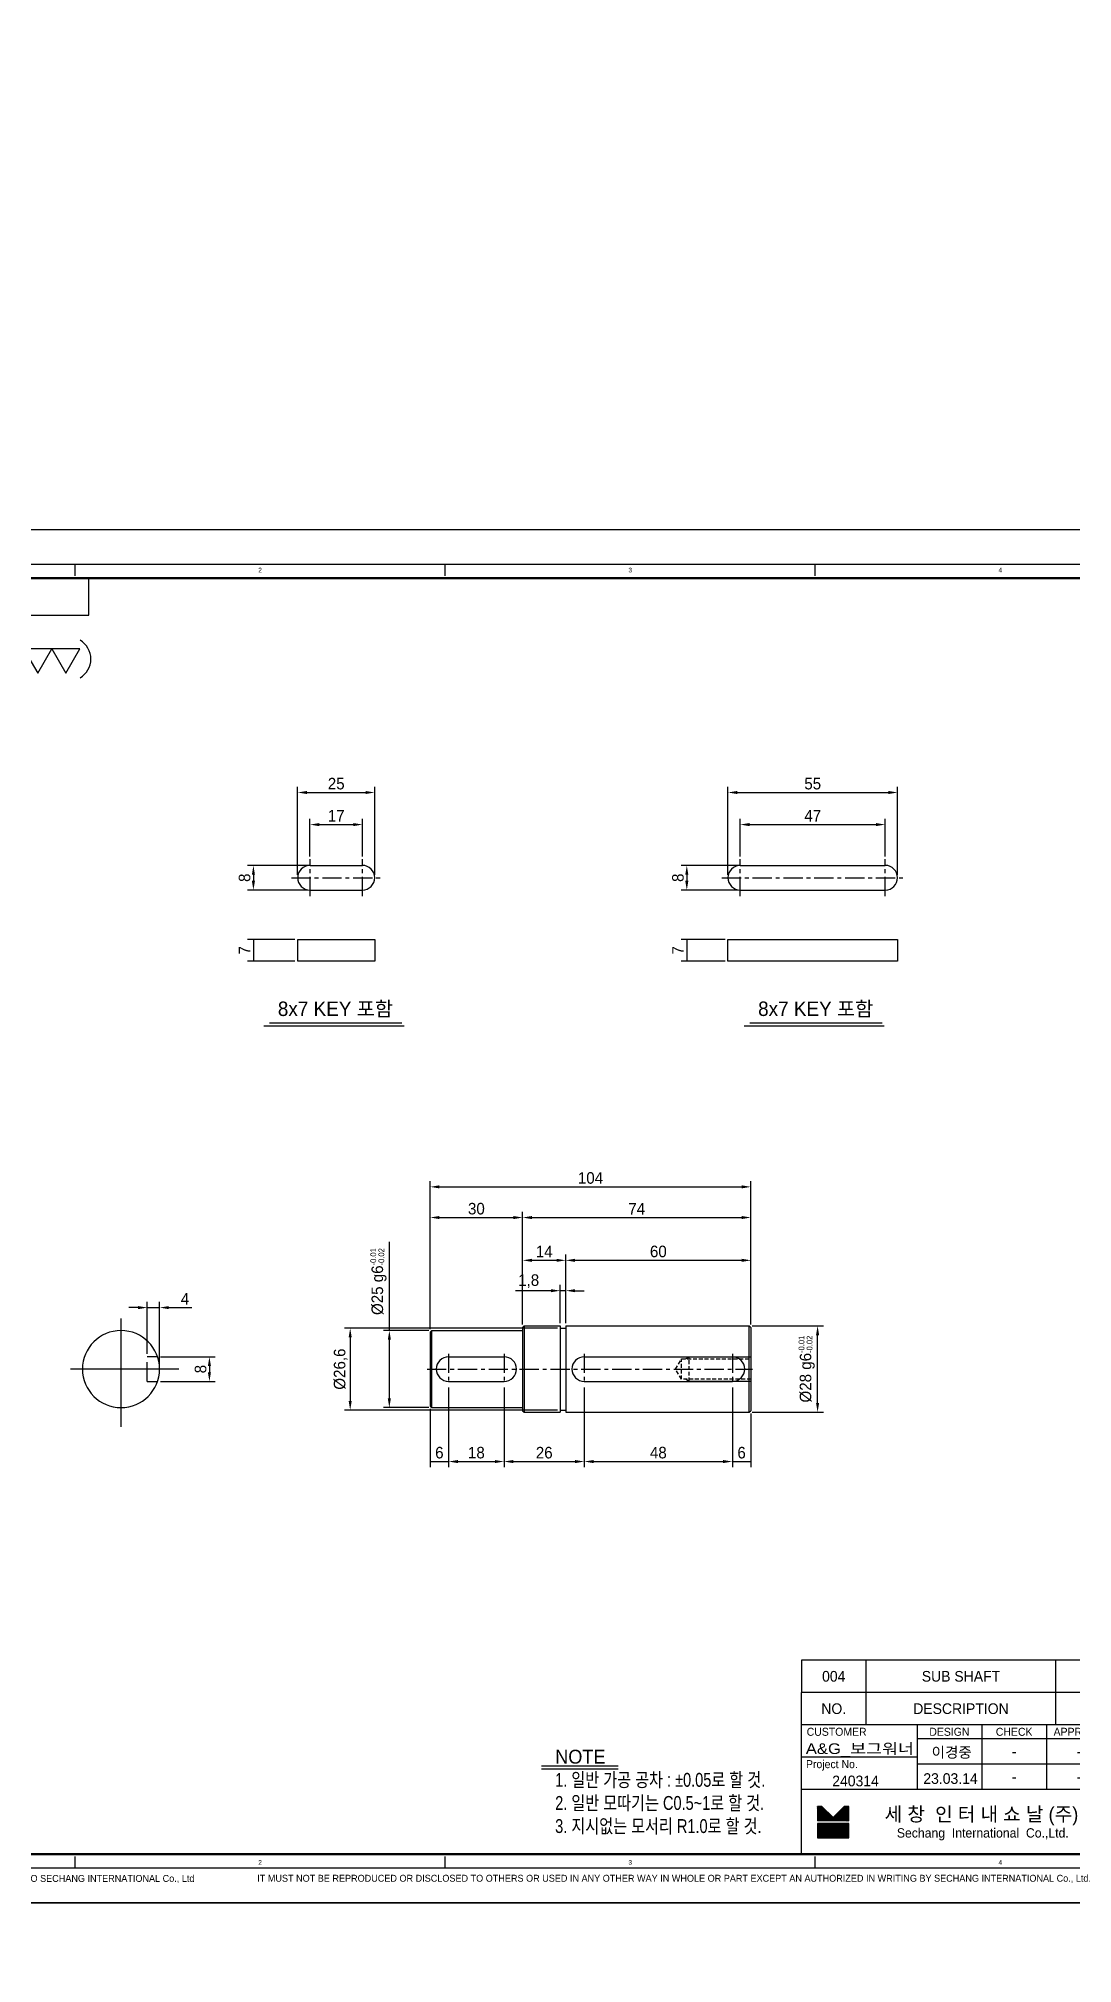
# Model space of a CAD drawing. Header units: inches. Extents: x 0 to 77285, y -118 to 40065.
# Drawn here: x 73619 to 73954, y 767 to 1391 of the extents above; entities that cross this region are included whole.
import ezdxf
from ezdxf.enums import TextEntityAlignment as Align

# ---------------------------------------------------------------- set-up
doc = ezdxf.new("R2010")
doc.units = ezdxf.units.IN
doc.header["$LTSCALE"] = 5
doc.header["$MEASUREMENT"] = 0
for name, pattern in [('CENTER', [2, 1.25, -0.25, 0.25, -0.25]), ('HIDDEN', [0.375, 0.25, -0.125]), ('PHANTOM', [2.5, 1.25, -0.25, 0.25, -0.25, 0.25, -0.25])]:
    doc.linetypes.add(name, pattern=pattern)
for name, color, linetype in [('11', 1, 'CENTER'), ('22', 2, 'HIDDEN'), ('44', 4, 'Continuous'), ('55', 5, 'Continuous'), ('66', 6, 'PHANTOM'), ('77', 40, 'HIDDEN'), ('99', 181, 'Continuous'), ('A', 8, 'Continuous'), ('B', 123, 'Continuous'), ('D', 3, 'Continuous'), ('G', 231, 'Continuous'), ('T', 3, 'Continuous'), ('VV', 1, 'Continuous'), ('Y', 60, 'Continuous')]:
    doc.layers.add(name, color=color, linetype=linetype)
doc.layers.add('33', color=3, linetype='PHANTOM', lineweight=9)
doc.layers.add('88', color=35, linetype='Continuous', lineweight=5)
doc.styles.add('SCI', font='')
doc.styles.get('SCI').set_extended_font_data('Gulim')
doc.dimstyles.new('SCH', dxfattribs={"dimtxt": 2.5, "dimasz": 2, "dimexe": 1.25, "dimexo": 0.625, "dimtad": 1, "dimdec": 8, "dimtxsty": 'SCI', "dimcen": 2.5, "dimclrd": 4, "dimclre": 4, "dimclrt": 7, "dimadec": 8, "dimazin": 2, "dimtfac": 1, "dimtdec": 8, "dimtmove": 0, "dimatfit": 3, "dimfxl": 1, "dimarcsym": 0})

# ---------------------------------------------------------------- blocks, each defined once
blk = doc.blocks.new('J2')
for p, q in [((0, 2.25), (-2.6, 2.25)), ((-2.6, 2.25), (-1.3, 0)), ((-1.3, 0), (0, 2.25)), ((2.6, 2.25), (0, 2.25)), ((0, 2.25), (1.3, 0)), ((1.3, 0), (2.6, 2.25))]:
    blk.add_line(p, q)
blk = doc.blocks.new('J3')
for p, q in [((-3.9, 2.25), (-2.6, 0)), ((-1.3, 2.25), (-3.9, 2.25)), ((-2.6, 0), (-1.3, 2.25)), ((-1.3, 2.25), (0, 0)), ((1.3, 2.25), (-1.3, 2.25)), ((0, 0), (1.3, 2.25)), ((1.3, 2.25), (2.6, 0)), ((3.9, 2.25), (1.3, 2.25)), ((2.6, 0), (3.9, 2.25))]:
    blk.add_line(p, q)
blk = doc.blocks.new('A$C645fd8c3')
at = {"linetype": 'Continuous'}
h = blk.add_hatch(dxfattribs=at)
h.set_pattern_fill('ANSI31', color=5, scale=0.563055, style=0)
h.set_pattern_definition([(45, (-482.600826, -378.99261), (-0.04976753, 0.04976753), [])])
h.paths.add_polyline_path([(259.73, -279.27), (259.73, -276.17), (258.74, -276.17), (256.35, -278.56), (253.96, -276.17), (252.97, -276.17), (252.97, -279.27)])
h.paths.add_polyline_path([(252.97, -279.83), (252.97, -282.93), (259.73, -282.93), (259.73, -279.83)])
at = {"color": 2}
for p, q in [((12.5, -289.5), (12.5, -7.5)), ((12.5, -7.5), (412.5, -7.5)), ((92.5, -10), (92.5, -7.5)), ((172.5, -10), (172.5, -7.5)), ((252.5, -10), (252.5, -7.5)), ((332.5, -10), (332.5, -7.5)), ((412.5, -7.5), (412.5, -289.5)), ((15, -63.9), (12.5, -63.9)), ((412.5, -63.9), (410, -63.9)), ((15, -120.3), (12.5, -120.3)), ((412.5, -120.3), (410, -120.3)), ((15, -176.7), (12.5, -176.7)), ((412.5, -176.7), (410, -176.7)), ((15, -233.1), (12.5, -233.1)), ((412.5, -233.1), (410, -233.1)), ((92.5, -289.5), (92.5, -287)), ((172.5, -289.5), (172.5, -287)), ((252.5, -289.5), (252.5, -287)), ((332.5, -289.5), (332.5, -287)), ((412.5, -289.5), (12.5, -289.5))]:
    blk.add_line(p, q, dxfattribs=at)
at = {"color": 40}
for p, q in [((47.5, -18.5), (47.5, -10.5)), ((95.5, -18.5), (95.5, -10.5))]:
    blk.add_line(p, q, dxfattribs=at)
at = {"color": 7, "linetype": 'Continuous'}
blk.add_line((27.52, -27.62), (49.52, -27.62), dxfattribs=at)
for p, q in [((409.5, -244.5), (249.5, -244.5)), ((249.5, -244.5), (249.5, -251.5)), ((249.5, -286.5), (249.5, -251.5)), ((409.5, -251.5), (249.5, -251.5)), ((409.5, -258.5), (249.5, -258.5)), ((316.5, -261.5), (274.5, -261.5)), ((316.5, -258.5), (316.5, -286.5)), ((316.5, -267), (274.5, -267)), ((415.59, -275.4), (419.2, -275.4))]:
    blk.add_line(p, q)
at = {"color": 3}
for p, q in [((263.5, -251.5), (263.5, -244.5)), ((304.5, -251.5), (304.5, -244.5)), ((345.5, -251.5), (345.5, -244.5)), ((355.5, -251.5), (355.5, -244.5)), ((375.5, -251.5), (375.5, -244.5)), ((263.5, -258.5), (263.5, -251.5)), ((304.5, -258.5), (304.5, -251.5)), ((345.5, -258.5), (345.5, -251.5)), ((355.5, -258.5), (355.5, -251.5)), ((375.5, -258.5), (375.5, -251.5)), ((274.5, -258.5), (274.5, -272.5)), ((288.5, -258.5), (288.5, -272.5)), ((302.5, -258.5), (302.5, -272.5)), ((333.5, -258.5), (333.5, -286.5)), ((274.5, -265.5), (249.5, -265.5)), ((409.58, -265.5), (316.5, -265.5)), ((409.5, -272.5), (249.5, -272.5)), ((409.58, -279.5), (316.5, -279.5))]:
    blk.add_line(p, q, dxfattribs=at)
at = {"color": 5, "linetype": 'Continuous'}
for p, q in [((252.97, -276.17), (252.97, -279.27)), ((253.96, -276.17), (252.97, -276.17)), ((253.96, -276.17), (256.35, -278.56)), ((258.74, -276.17), (256.35, -278.56)), ((259.73, -276.17), (258.74, -276.17)), ((259.73, -279.27), (259.73, -276.17)), ((259.73, -279.27), (252.97, -279.27)), ((252.97, -279.83), (252.97, -282.93)), ((259.73, -279.83), (252.97, -279.83)), ((252.97, -282.93), (259.73, -282.93)), ((259.73, -282.93), (259.73, -279.83))]:
    blk.add_line(p, q, dxfattribs=at)
at = {"color": 40, "const_width": 0.5}
blk.add_lwpolyline([(15.5, -286.5), (15.5, -10.5), (409.5, -10.5), (409.5, -286.5)], close=True, dxfattribs=at)
at = {"color": 40}
blk.add_lwpolyline([(15.5, -18.5), (95.5, -18.5)], dxfattribs=at)
blk.add_lwpolyline([(33.52, -21.62, 1), (33.52, -33.62), (43.52, -33.62, 1), (43.52, -21.62)], format="xyb", close=True)
at = {"const_width": 0.257}
blk.add_lwpolyline([(193.31, -268.04), (209.91, -268.04)], dxfattribs=at)
at = {"color": 3}
blk.add_lwpolyline([(193.31, -267.35), (209.91, -267.35)], dxfattribs=at)
for centre, start, end in [((77.61, -27.99), 120, 240), ((91.22, -27.99), 300, 60)]:
    blk.add_arc(centre, 4.69, start, end)
at = {"layer": '11'}
blk.add_line((415.59, -276.4), (419.2, -276.4), dxfattribs=at)
at = {"layer": '22'}
blk.add_line((415.59, -277.4), (419.2, -277.4), dxfattribs=at)
at = {"layer": '33'}
blk.add_line((415.59, -278.4), (419.2, -278.4), dxfattribs=at)
at = {"layer": '44'}
blk.add_line((415.59, -279.4), (419.2, -279.4), dxfattribs=at)
at = {"layer": '55'}
blk.add_line((415.59, -280.4), (419.2, -280.4), dxfattribs=at)
at = {"layer": '66'}
blk.add_line((415.59, -281.4), (419.2, -281.4), dxfattribs=at)
at = {"layer": '77'}
blk.add_line((415.59, -282.4), (419.2, -282.4), dxfattribs=at)
at = {"layer": '88'}
blk.add_line((415.59, -283.4), (419.2, -283.4), dxfattribs=at)
at = {"layer": '99'}
blk.add_line((415.59, -284.4), (419.2, -284.4), dxfattribs=at)
at = {"layer": 'A'}
blk.add_line((415.59, -285.4), (419.2, -285.4), dxfattribs=at)
at = {"layer": 'B'}
blk.add_line((415.59, -286.4), (419.2, -286.4), dxfattribs=at)
at = {"layer": 'D'}
blk.add_line((415.59, -287.4), (419.2, -287.4), dxfattribs=at)
at = {"layer": 'Defpoints', "color": 1}
blk.add_lwpolyline([(0, -297), (0, 0), (420, 0), (420, -297)], close=True, dxfattribs=at)
at = {"layer": 'G'}
blk.add_line((415.59, -288.4), (419.2, -288.4), dxfattribs=at)
at = {"layer": 'T'}
for p, q in [((394.5, -272.5), (394.5, -286.5)), ((415.59, -289.4), (419.2, -289.4))]:
    blk.add_line(p, q, dxfattribs=at)
at = {"layer": 'VV'}
blk.add_line((415.59, -291.4), (419.2, -291.4), dxfattribs=at)
at = {"layer": 'Y'}
blk.add_line((415.59, -290.4), (419.2, -290.4), dxfattribs=at)
at = {"xscale": 2.34375, "yscale": 2.34375, "zscale": 2.34375}
for name, p in [('J2', (62.5, -31.03)), ('J3', (84.42, -31.03))]:
    blk.add_blockref(name, p, dxfattribs=at)
at = {"color": 2, "style": 'SCI'}
for s, p in [('1', (52.5, -8.75)), ('2', (132.5, -8.75)), ('3', (212.5, -8.75)), ('4', (292.5, -8.75)), ('5', (372.5, -8.75)), ('A', (13.75, -35.7)), ('A', (411.25, -35.7)), ('B', (13.75, -92.1)), ('B', (411.25, -92.1)), ('C', (13.75, -148.5)), ('C', (411.25, -148.5)), ('D', (13.75, -204.9)), ('D', (411.25, -204.9)), ('E', (13.75, -261.3)), ('E', (411.25, -261.3)), ('E', (411.25, -261.3)), ('1', (52.5, -288.25)), ('2', (132.5, -288.25)), ('3', (212.5, -288.25)), ('4', (292.5, -288.25)), ('5', (372.5, -288.25))]:
    blk.add_text(s, height=1, dxfattribs=at).set_placement(p, align=Align.MIDDLE_CENTER)
at = {"style": 'SCI'}
for s, height, p in [('Project No.', 4, (31.5, -14.5)), (',', 5.86, (69.61, -29.14)), ('NO.', 2.308, (256.5, -255)), ('DESCRIPTION', 2.3077, (284, -255)), ('SPECIFICATION', 2.3077, (325, -255)), ("Q'TY", 2.308, (350.5, -255)), ('MATAL', 2.308, (365.5, -255)), ('REMAPK', 2.308, (392.5, -255)), ('DESIGN', 1.731, (281.5, -260)), ('CHECK', 1.731, (295.5, -260)), ('APPROVE', 1.731, (309.5, -260)), ('이경중', 2.308, (282, -264.44)), ('-', 2.31, (295.5, -264.25)), ('-', 2.31, (309.5, -264.25)), ('세 창  인 터 내 쇼 날 (주)', 3.0296, (288.44, -277.82)), ('0', 0.6, (414.6, -275.37)), ('Sechang  International  Co.,Ltd.', 2.0198, (288.72, -281.87))]:
    blk.add_text(s, height=height, dxfattribs=at).set_placement(p, align=Align.MIDDLE_CENTER)
for s, height, p in [('CUSTOMER', 1.731, (250.65, -260)), ('Sub Name', 1.731, (317.5, -260)), ('Project No.', 1.7308, (250.5, -267)), ('Project Name', 1.7308, (317.5, -267)), ('DWG. No.', 1.731, (317.5, -274)), ('SCALE', 1.731, (395.5, -274)), ('REF. No.', 1.731, (317.5, -281)), ('REV.', 1.731, (395.5, -281))]:
    blk.add_text(s, height=height, dxfattribs=at).set_placement(p, align=Align.MIDDLE_LEFT)
at = {"color": 40, "style": 'SCI'}
for s, height, p in [('-', 2.31, (295.5, -269.75)), ('-', 2.31, (309.5, -269.75)), ('1/', 2.308, (400.15, -277.29))]:
    blk.add_text(s, height=height, dxfattribs=at).set_placement(p, align=Align.MIDDLE_CENTER)
at = {"color": 3, "linetype": 'Continuous', "style": 'SCI'}
for s, p in [('THIS DRAWING CONTAINS CONFIDENTIAL INFORMATION PROPRIETARY TO SECHANG INTERNATIONAL Co., Ltd  ', (12.11, -292.46)), ('IT MUST NOT BE REPRODUCED OR DISCLOSED TO OTHERS OR USED IN ANY OTHER WAY IN WHOLE OR PART EXCEPT AN AUTHORIZED IN WRITING BY SECHANG INTERNATIONAL Co., Ltd.', (131.88, -292.43))]:
    blk.add_text(s, height=1.5, dxfattribs=at).set_placement(p)
at = {"color": 2, "style": 'SCI'}
blk.add_text('A3', height=3, dxfattribs=at).set_placement((419.05, -296.11), align=Align.BOTTOM_RIGHT)
at = {"color": 40, "insert": (196.28, -263.89), "char_height": 3, "attachment_point": 1, "style": 'SCI'}
blk.add_mtext_dynamic_manual_height_columns('NOTE{\\W0.8;\\P1. 일반 가공 공차 : %%P0.05로 할 것.\\P2. 일반 모따기는 C0.5~1로 할 것.\\P3. 지시없는 모서리 R1.0로 할 것.}', width=205.982, gutter_width=1.29, heights=[0], dxfattribs=at)
at = {"layer": '11', "style": 'SCI'}
blk.add_text('11', height=0.6, dxfattribs=at).set_placement((414.6, -276.37), align=Align.MIDDLE_CENTER)
at = {"layer": '22', "style": 'SCI'}
blk.add_text('22', height=0.6, dxfattribs=at).set_placement((414.6, -277.37), align=Align.MIDDLE_CENTER)
at = {"layer": '33', "style": 'SCI'}
blk.add_text('33', height=0.6, dxfattribs=at).set_placement((414.6, -278.37), align=Align.MIDDLE_CENTER)
at = {"layer": '44', "style": 'SCI'}
blk.add_text('44', height=0.6, dxfattribs=at).set_placement((414.6, -279.37), align=Align.MIDDLE_CENTER)
at = {"layer": '55', "style": 'SCI'}
blk.add_text('55', height=0.6, dxfattribs=at).set_placement((414.6, -280.37), align=Align.MIDDLE_CENTER)
at = {"layer": '66', "style": 'SCI'}
blk.add_text('66', height=0.6, dxfattribs=at).set_placement((414.6, -281.37), align=Align.MIDDLE_CENTER)
at = {"layer": '77', "style": 'SCI'}
blk.add_text('77', height=0.6, dxfattribs=at).set_placement((414.6, -282.37), align=Align.MIDDLE_CENTER)
at = {"layer": '88', "style": 'SCI'}
blk.add_text('88', height=0.6, dxfattribs=at).set_placement((414.6, -283.37), align=Align.MIDDLE_CENTER)
at = {"layer": '99', "style": 'SCI'}
blk.add_text('99', height=0.6, dxfattribs=at).set_placement((414.6, -284.37), align=Align.MIDDLE_CENTER)
at = {"layer": 'A', "style": 'SCI'}
blk.add_text('A', height=0.6, dxfattribs=at).set_placement((414.6, -285.37), align=Align.MIDDLE_CENTER)
at = {"layer": 'B', "style": 'SCI'}
blk.add_text('B', height=0.6, dxfattribs=at).set_placement((414.6, -286.37), align=Align.MIDDLE_CENTER)
at = {"layer": 'D', "style": 'SCI'}
blk.add_text('D', height=0.6, dxfattribs=at).set_placement((414.6, -287.37), align=Align.MIDDLE_CENTER)
at = {"layer": 'G', "style": 'SCI'}
blk.add_text('G', height=0.6, dxfattribs=at).set_placement((414.6, -288.37), align=Align.MIDDLE_CENTER)
at = {"layer": 'T', "style": 'SCI'}
blk.add_text('T', height=0.6, dxfattribs=at).set_placement((414.6, -289.37), align=Align.MIDDLE_CENTER)
at = {"layer": 'VV', "style": 'SCI'}
blk.add_text('V', height=0.6, dxfattribs=at).set_placement((414.6, -291.37), align=Align.MIDDLE_CENTER)
at = {"layer": 'Y', "style": 'SCI'}
blk.add_text('Y', height=0.6, dxfattribs=at).set_placement((414.6, -290.37), align=Align.MIDDLE_CENTER)
blk = doc.blocks.new('A$C092f811e')
blk.add_circle((0, 0), 12.5)
at = {"layer": '11', "ltscale": 5.625}
for p, q in [((0, -18.75), (0, 18.75)), ((-18.75, 0), (18.75, 0))]:
    blk.add_line(p, q, dxfattribs=at)
at = {"layer": '22', "ltscale": 5}
for p, q in [((-11.84, 4), (-8.5, 4)), ((-8.5, -4), (-8.5, 4)), ((-8.5, -4), (-11.84, -4))]:
    blk.add_line(p, q, dxfattribs=at)
blk = doc.blocks.new('*D1016')
at = {"color": 4, "lineweight": -2, "transparency": 16777216}
for p, q in [((73658.23, 963.63), (73675.99, 963.63)), ((73658.23, 955.63), (73675.99, 955.63)), ((73674.12, 960.63), (73674.12, 958.63))]:
    blk.add_line(p, q, dxfattribs=at)
at = {"color": 4, "transparency": 16777216}
for points in [[(73673.62, 960.63), (73674.62, 960.63), (73674.12, 963.63)], [(73673.62, 958.63), (73674.62, 958.63), (73674.12, 955.63)]]:
    blk.add_solid(points, dxfattribs=at)
at = {"layer": 'Defpoints', "color": 0, "transparency": 16777216}
for p in [(73657.29, 963.63), (73657.29, 955.63), (73674.12, 955.63)]:
    blk.add_point(p, dxfattribs=at)
at = {"color": 7, "transparency": 16777216, "insert": (73671.26, 959.63), "char_height": 3.75, "attachment_point": 5, "rotation": 90, "style": 'SCI'}
blk.add_mtext('8', dxfattribs=at)
blk = doc.blocks.new('*D1017')
at = {"color": 4, "lineweight": -2, "transparency": 16777216}
for p, q in [((73653.95, 964.57), (73653.95, 981.45)), ((73657.95, 960.57), (73657.95, 981.45)), ((73650.95, 979.58), (73647.95, 979.58)), ((73653.95, 979.58), (73657.95, 979.58)), ((73660.95, 979.58), (73668.45, 979.58))]:
    blk.add_line(p, q, dxfattribs=at)
at = {"color": 4, "transparency": 16777216}
for points in [[(73650.95, 980.08), (73650.95, 979.08), (73653.95, 979.58)], [(73660.95, 980.08), (73660.95, 979.08), (73657.95, 979.58)]]:
    blk.add_solid(points, dxfattribs=at)
at = {"layer": 'Defpoints', "color": 0, "transparency": 16777216}
for p in [(73657.95, 979.58), (73653.95, 963.63), (73657.95, 959.63)]:
    blk.add_point(p, dxfattribs=at)
at = {"color": 7, "transparency": 16777216, "insert": (73666.2, 982.44), "char_height": 3.75, "attachment_point": 5, "style": 'SCI'}
blk.add_mtext('4', dxfattribs=at)
blk = doc.blocks.new('*D1020')
at = {"color": 4, "lineweight": -2, "transparency": 16777216}
for p, q in [((73845.31, 1123.04), (73827.04, 1123.04)), ((73828.91, 1120.04), (73828.91, 1118.04)), ((73845.31, 1115.04), (73827.04, 1115.04))]:
    blk.add_line(p, q, dxfattribs=at)
at = {"color": 4, "transparency": 16777216}
for points in [[(73828.41, 1120.04), (73829.41, 1120.04), (73828.91, 1123.04)], [(73828.41, 1118.04), (73829.41, 1118.04), (73828.91, 1115.04)]]:
    blk.add_solid(points, dxfattribs=at)
at = {"layer": 'Defpoints', "color": 0, "transparency": 16777216}
for p in [(73846.25, 1123.04), (73828.91, 1115.04), (73846.25, 1115.04)]:
    blk.add_point(p, dxfattribs=at)
at = {"color": 7, "transparency": 16777216, "insert": (73826.05, 1119.04), "char_height": 3.75, "attachment_point": 5, "rotation": 90, "style": 'SCI'}
blk.add_mtext('8', dxfattribs=at)
blk = doc.blocks.new('*D1021')
at = {"color": 4, "lineweight": -2, "transparency": 16777216}
for p, q in [((73841.31, 1098.99), (73827.04, 1098.99)), ((73828.91, 1098.99), (73828.91, 1091.99)), ((73841.31, 1091.99), (73827.04, 1091.99))]:
    blk.add_line(p, q, dxfattribs=at)
at = {"layer": 'Defpoints', "color": 0, "transparency": 16777216}
for p in [(73842.25, 1098.99), (73828.91, 1091.99), (73842.25, 1091.99)]:
    blk.add_point(p, dxfattribs=at)
at = {"color": 7, "transparency": 16777216, "insert": (73826.05, 1095.49), "char_height": 3.75, "attachment_point": 5, "rotation": 90, "style": 'SCI'}
blk.add_mtext('7', dxfattribs=at)
blk = doc.blocks.new('*D1022')
at = {"color": 4, "lineweight": -2, "transparency": 16777216}
for p, q in [((73705.8, 1123.04), (73686.5, 1123.04)), ((73688.38, 1120.04), (73688.38, 1118.04)), ((73705.8, 1115.04), (73686.5, 1115.04))]:
    blk.add_line(p, q, dxfattribs=at)
at = {"color": 4, "transparency": 16777216}
for points in [[(73687.88, 1120.04), (73688.88, 1120.04), (73688.38, 1123.04)], [(73687.88, 1118.04), (73688.88, 1118.04), (73688.38, 1115.04)]]:
    blk.add_solid(points, dxfattribs=at)
at = {"layer": 'Defpoints', "color": 0, "transparency": 16777216}
for p in [(73706.73, 1123.04), (73688.38, 1115.04), (73706.73, 1115.04)]:
    blk.add_point(p, dxfattribs=at)
at = {"color": 7, "transparency": 16777216, "insert": (73685.52, 1119.04), "char_height": 3.75, "attachment_point": 5, "rotation": 90, "style": 'SCI'}
blk.add_mtext('8', dxfattribs=at)
blk = doc.blocks.new('*D1023')
at = {"color": 4, "lineweight": -2, "transparency": 16777216}
for p, q in [((73701.8, 1098.99), (73686.5, 1098.99)), ((73688.38, 1098.99), (73688.38, 1091.99)), ((73701.8, 1091.99), (73686.5, 1091.99))]:
    blk.add_line(p, q, dxfattribs=at)
at = {"layer": 'Defpoints', "color": 0, "transparency": 16777216}
for p in [(73702.73, 1098.99), (73688.38, 1091.99), (73702.73, 1091.99)]:
    blk.add_point(p, dxfattribs=at)
at = {"color": 7, "transparency": 16777216, "insert": (73685.52, 1095.49), "char_height": 3.75, "attachment_point": 5, "rotation": 90, "style": 'SCI'}
blk.add_mtext('7', dxfattribs=at)
blk = doc.blocks.new('*D1024')
at = {"color": 4, "lineweight": -2, "transparency": 16777216}
for p, q in [((73842.25, 1119.98), (73842.25, 1148.56)), ((73845.25, 1146.69), (73894.25, 1146.69)), ((73897.25, 1119.98), (73897.25, 1148.56))]:
    blk.add_line(p, q, dxfattribs=at)
at = {"color": 4, "transparency": 16777216}
for points in [[(73845.25, 1147.19), (73845.25, 1146.19), (73842.25, 1146.69)], [(73894.25, 1147.19), (73894.25, 1146.19), (73897.25, 1146.69)]]:
    blk.add_solid(points, dxfattribs=at)
at = {"layer": 'Defpoints', "color": 0, "transparency": 16777216}
for p in [(73897.25, 1146.69), (73842.25, 1119.04), (73897.25, 1119.04)]:
    blk.add_point(p, dxfattribs=at)
at = {"color": 7, "transparency": 16777216, "insert": (73869.75, 1149.55), "char_height": 3.75, "attachment_point": 5, "style": 'SCI'}
blk.add_mtext('55', dxfattribs=at)
blk = doc.blocks.new('*D1025')
at = {"color": 4, "lineweight": -2, "transparency": 16777216}
for p, q in [((73702.73, 1119.98), (73702.73, 1148.56)), ((73705.73, 1146.69), (73724.73, 1146.69)), ((73727.73, 1119.98), (73727.73, 1148.56))]:
    blk.add_line(p, q, dxfattribs=at)
at = {"color": 4, "transparency": 16777216}
for points in [[(73705.73, 1147.19), (73705.73, 1146.19), (73702.73, 1146.69)], [(73724.73, 1147.19), (73724.73, 1146.19), (73727.73, 1146.69)]]:
    blk.add_solid(points, dxfattribs=at)
at = {"layer": 'Defpoints', "color": 0, "transparency": 16777216}
for p in [(73727.73, 1146.69), (73702.73, 1119.04), (73727.73, 1119.04)]:
    blk.add_point(p, dxfattribs=at)
at = {"color": 7, "transparency": 16777216, "insert": (73715.23, 1149.55), "char_height": 3.75, "attachment_point": 5, "style": 'SCI'}
blk.add_mtext('25', dxfattribs=at)
blk = doc.blocks.new('*D1026')
at = {"color": 4, "lineweight": -2, "transparency": 16777216}
for p, q in [((73846.25, 1125.98), (73846.25, 1138.16)), ((73893.25, 1125.98), (73893.25, 1138.16)), ((73849.25, 1136.28), (73890.25, 1136.28))]:
    blk.add_line(p, q, dxfattribs=at)
at = {"color": 4, "transparency": 16777216}
for points in [[(73849.25, 1136.78), (73849.25, 1135.78), (73846.25, 1136.28)], [(73890.25, 1136.78), (73890.25, 1135.78), (73893.25, 1136.28)]]:
    blk.add_solid(points, dxfattribs=at)
at = {"layer": 'Defpoints', "color": 0, "transparency": 16777216}
for p in [(73893.25, 1136.28), (73846.25, 1125.04), (73893.25, 1125.04)]:
    blk.add_point(p, dxfattribs=at)
at = {"color": 7, "transparency": 16777216, "insert": (73869.75, 1139.15), "char_height": 3.75, "attachment_point": 5, "style": 'SCI'}
blk.add_mtext('47', dxfattribs=at)
blk = doc.blocks.new('*D1027')
at = {"color": 4, "lineweight": -2, "transparency": 16777216}
for p, q in [((73706.73, 1125.98), (73706.73, 1138.16)), ((73723.73, 1125.98), (73723.73, 1138.16)), ((73709.73, 1136.28), (73720.73, 1136.28))]:
    blk.add_line(p, q, dxfattribs=at)
at = {"color": 4, "transparency": 16777216}
for points in [[(73709.73, 1136.78), (73709.73, 1135.78), (73706.73, 1136.28)], [(73720.73, 1136.78), (73720.73, 1135.78), (73723.73, 1136.28)]]:
    blk.add_solid(points, dxfattribs=at)
at = {"layer": 'Defpoints', "color": 0, "transparency": 16777216}
for p in [(73723.73, 1136.28), (73706.73, 1125.04), (73723.73, 1125.04)]:
    blk.add_point(p, dxfattribs=at)
at = {"color": 7, "transparency": 16777216, "insert": (73715.23, 1139.15), "char_height": 3.75, "attachment_point": 5, "style": 'SCI'}
blk.add_mtext('17', dxfattribs=at)
blk = doc.blocks.new('*D972')
at = {"color": 4, "lineweight": -2, "transparency": 16777216}
for p, q in [((73745.68, 972.57), (73745.68, 1010.67)), ((73748.68, 1008.8), (73772.68, 1008.8)), ((73775.68, 974.07), (73775.68, 1010.67))]:
    blk.add_line(p, q, dxfattribs=at)
at = {"color": 4, "transparency": 16777216}
for points in [[(73748.68, 1009.3), (73748.68, 1008.3), (73745.68, 1008.8)], [(73772.68, 1009.3), (73772.68, 1008.3), (73775.68, 1008.8)]]:
    blk.add_solid(points, dxfattribs=at)
at = {"layer": 'Defpoints', "color": 0, "transparency": 16777216}
for p in [(73775.68, 1008.8), (73745.68, 971.63), (73775.68, 973.13)]:
    blk.add_point(p, dxfattribs=at)
at = {"color": 7, "transparency": 16777216, "insert": (73760.68, 1011.66), "char_height": 3.75, "attachment_point": 5, "style": 'SCI'}
blk.add_mtext('30', dxfattribs=at)
blk = doc.blocks.new('*D973')
at = {"color": 4, "lineweight": -2, "transparency": 16777216}
for p, q in [((73732.46, 972.13), (73732.46, 1000.9)), ((73745.25, 972.13), (73730.59, 972.13)), ((73732.46, 950.13), (73732.46, 969.13)), ((73745.25, 947.13), (73730.59, 947.13))]:
    blk.add_line(p, q, dxfattribs=at)
at = {"color": 4, "transparency": 16777216}
for points in [[(73731.96, 969.13), (73732.96, 969.13), (73732.46, 972.13)], [(73731.96, 950.13), (73732.96, 950.13), (73732.46, 947.13)]]:
    blk.add_solid(points, dxfattribs=at)
at = {"layer": 'Defpoints', "color": 0, "transparency": 16777216}
for p in [(73732.46, 972.13), (73746.18, 972.13), (73746.18, 947.13)]:
    blk.add_point(p, dxfattribs=at)
at = {"color": 7, "transparency": 16777216, "insert": (73728.93, 988.02), "char_height": 3.75, "attachment_point": 5, "rotation": 90, "style": 'SCI'}
blk.add_mtext('\\A1;%%C25{\\H1.00x; g6{\\H0.5x;\\S-0.01^ -0.02;}}', dxfattribs=at)
blk = doc.blocks.new('*D974')
at = {"color": 4, "lineweight": -2, "transparency": 16777216}
for p, q in [((73751.68, 953.7), (73751.68, 927.77)), ((73745.68, 946.7), (73745.68, 927.77)), ((73745.68, 929.64), (73751.68, 929.64))]:
    blk.add_line(p, q, dxfattribs=at)
at = {"layer": 'Defpoints', "color": 0, "transparency": 16777216}
for p in [(73751.68, 954.63), (73745.68, 947.63), (73751.68, 929.64)]:
    blk.add_point(p, dxfattribs=at)
at = {"color": 7, "transparency": 16777216, "insert": (73748.68, 932.5), "char_height": 3.75, "attachment_point": 5, "style": 'SCI'}
blk.add_mtext('6', dxfattribs=at)
blk = doc.blocks.new('*D975')
at = {"color": 4, "lineweight": -2, "transparency": 16777216}
for p, q in [((73751.68, 953.7), (73751.68, 927.77)), ((73769.68, 953.7), (73769.68, 927.77)), ((73754.68, 929.64), (73766.68, 929.64))]:
    blk.add_line(p, q, dxfattribs=at)
at = {"color": 4, "transparency": 16777216}
for points in [[(73754.68, 930.14), (73754.68, 929.14), (73751.68, 929.64)], [(73766.68, 930.14), (73766.68, 929.14), (73769.68, 929.64)]]:
    blk.add_solid(points, dxfattribs=at)
at = {"layer": 'Defpoints', "color": 0, "transparency": 16777216}
for p in [(73751.68, 954.63), (73769.68, 954.63), (73769.68, 929.64)]:
    blk.add_point(p, dxfattribs=at)
at = {"color": 7, "transparency": 16777216, "insert": (73760.68, 932.51), "char_height": 3.75, "attachment_point": 5, "style": 'SCI'}
blk.add_mtext('18', dxfattribs=at)
blk = doc.blocks.new('A$C31dd81b7')
for p, q in [((-104, 12), (-103.5, 12.5)), ((-103.5, 12.5), (-74, 12.5)), ((-103.5, -12.5), (-103.5, 12.5)), ((-74, 13.5), (-73.5, 14)), ((-74, 13.5), (-74, -13.5)), ((-73.5, 14), (-61.8, 14)), ((-73.5, 14), (-73.5, -14)), ((-61.8, 14), (-61.8, -14)), ((-61.8, 13.3), (-60, 13.3)), ((-60, 14), (-0.5, 14)), ((-60, 14), (-60, -14)), ((-0.5, 14), (0, 13.5)), ((-0.5, -14), (-0.5, 14)), ((0, 13.5), (0, -13.5)), ((-104, 12), (-104, -12)), ((-98, 4), (-80, 4)), ((-54, 4), (-6, 4)), ((-98, -4), (-80, -4)), ((-54, -4), (-6, -4)), ((-104, -12), (-103.5, -12.5)), ((-103.5, -12.5), (-74, -12.5)), ((-74, -13.5), (-73.5, -14)), ((-73.5, -14), (-61.8, -14)), ((-61.8, -13.3), (-60, -13.3)), ((-60, -14), (-0.5, -14)), ((-0.5, -14), (0, -13.5))]:
    blk.add_line(p, q)
for centre, start, end in [((-98, 0), 90, 270), ((-80, 0), 270, 90), ((-54, 0), 90, 270), ((-6, 0), 270, 90)]:
    blk.add_arc(centre, 4, start, end)
at = {"layer": '11'}
for p, q in [((-105, 0), (0.5, 0)), ((-98, 5), (-98, -5)), ((-80, 5), (-80, -5)), ((-54, 5), (-54, -5)), ((-6, 5), (-6, -5))]:
    blk.add_line(p, q, dxfattribs=at)
at = {"layer": '22'}
for p, q in [((-24.42, 0), (-22.5, 3.32)), ((-22.5, -3.32), (-24.42, 0)), ((-22.5, 3.32), (0, 3.32)), ((-22.5, -3.32), (-22.5, 3.32)), ((-20, -4), (-20, 4)), ((0, -3.32), (-22.5, -3.32))]:
    blk.add_line(p, q, dxfattribs=at)
at = {"layer": 'T'}
for p, q in [((-21.17, 3.32), (-20, 4)), ((-20, 4), (0, 4)), ((-20, -4), (-21.17, -3.32)), ((0, -4), (-20, -4))]:
    blk.add_line(p, q, dxfattribs=at)
blk = doc.blocks.new('*D1054')
at = {"color": 4, "lineweight": -2, "transparency": 16777216}
for p, q in [((73787.88, 974.57), (73787.88, 986.94)), ((73789.68, 974.57), (73789.68, 986.94)), ((73784.88, 985.07), (73773.4, 985.07)), ((73789.68, 985.07), (73787.88, 985.07)), ((73792.68, 985.07), (73795.68, 985.07))]:
    blk.add_line(p, q, dxfattribs=at)
at = {"color": 4, "transparency": 16777216}
for points in [[(73784.88, 985.57), (73784.88, 984.57), (73787.88, 985.07)], [(73792.68, 985.57), (73792.68, 984.57), (73789.68, 985.07)]]:
    blk.add_solid(points, dxfattribs=at)
at = {"layer": 'Defpoints', "color": 0, "transparency": 16777216}
for p in [(73787.88, 985.07), (73787.88, 973.63), (73789.68, 973.63)]:
    blk.add_point(p, dxfattribs=at)
at = {"color": 7, "transparency": 16777216, "insert": (73777.64, 988.16), "char_height": 3.75, "attachment_point": 5, "style": 'SCI'}
blk.add_mtext('1,8', dxfattribs=at)
blk = doc.blocks.new('*D1055')
at = {"color": 4, "lineweight": -2, "transparency": 16777216}
for p, q in [((73775.68, 974.07), (73775.68, 996.79)), ((73778.68, 994.92), (73786.68, 994.92)), ((73789.68, 974.57), (73789.68, 996.79))]:
    blk.add_line(p, q, dxfattribs=at)
at = {"color": 4, "transparency": 16777216}
for points in [[(73778.68, 995.42), (73778.68, 994.42), (73775.68, 994.92)], [(73786.68, 995.42), (73786.68, 994.42), (73789.68, 994.92)]]:
    blk.add_solid(points, dxfattribs=at)
at = {"layer": 'Defpoints', "color": 0, "transparency": 16777216}
for p in [(73789.68, 994.92), (73775.68, 973.13), (73789.68, 973.63)]:
    blk.add_point(p, dxfattribs=at)
at = {"color": 7, "transparency": 16777216, "insert": (73782.68, 997.78), "char_height": 3.75, "attachment_point": 5, "style": 'SCI'}
blk.add_mtext('14', dxfattribs=at)
blk = doc.blocks.new('*D1056')
at = {"color": 4, "lineweight": -2, "transparency": 16777216}
for p, q in [((73789.68, 974.57), (73789.68, 996.79)), ((73792.68, 994.92), (73846.68, 994.92)), ((73849.68, 974.07), (73849.68, 996.79))]:
    blk.add_line(p, q, dxfattribs=at)
at = {"color": 4, "transparency": 16777216}
for points in [[(73792.68, 995.42), (73792.68, 994.42), (73789.68, 994.92)], [(73846.68, 995.42), (73846.68, 994.42), (73849.68, 994.92)]]:
    blk.add_solid(points, dxfattribs=at)
at = {"layer": 'Defpoints', "color": 0, "transparency": 16777216}
for p in [(73849.68, 994.92), (73789.68, 973.63), (73849.68, 973.13)]:
    blk.add_point(p, dxfattribs=at)
at = {"color": 7, "transparency": 16777216, "insert": (73819.68, 997.78), "char_height": 3.75, "attachment_point": 5, "style": 'SCI'}
blk.add_mtext('60', dxfattribs=at)
blk = doc.blocks.new('*D1057')
at = {"color": 4, "lineweight": -2, "transparency": 16777216}
for p, q in [((73775.68, 974.07), (73775.68, 1010.67)), ((73778.68, 1008.8), (73846.68, 1008.8)), ((73849.68, 974.07), (73849.68, 1010.67))]:
    blk.add_line(p, q, dxfattribs=at)
at = {"color": 4, "transparency": 16777216}
for points in [[(73778.68, 1009.3), (73778.68, 1008.3), (73775.68, 1008.8)], [(73846.68, 1009.3), (73846.68, 1008.3), (73849.68, 1008.8)]]:
    blk.add_solid(points, dxfattribs=at)
at = {"layer": 'Defpoints', "color": 0, "transparency": 16777216}
for p in [(73849.68, 1008.8), (73775.68, 973.13), (73849.68, 973.13)]:
    blk.add_point(p, dxfattribs=at)
at = {"color": 7, "transparency": 16777216, "insert": (73812.68, 1011.66), "char_height": 3.75, "attachment_point": 5, "style": 'SCI'}
blk.add_mtext('74', dxfattribs=at)
blk = doc.blocks.new('*D1058')
at = {"color": 4, "lineweight": -2, "transparency": 16777216}
for p, q in [((73745.68, 972.57), (73745.68, 1020.63)), ((73748.68, 1018.76), (73846.68, 1018.76)), ((73849.68, 974.07), (73849.68, 1020.63))]:
    blk.add_line(p, q, dxfattribs=at)
at = {"color": 4, "transparency": 16777216}
for points in [[(73748.68, 1019.26), (73748.68, 1018.26), (73745.68, 1018.76)], [(73846.68, 1019.26), (73846.68, 1018.26), (73849.68, 1018.76)]]:
    blk.add_solid(points, dxfattribs=at)
at = {"layer": 'Defpoints', "color": 0, "transparency": 16777216}
for p in [(73849.68, 1018.76), (73745.68, 971.63), (73849.68, 973.13)]:
    blk.add_point(p, dxfattribs=at)
at = {"color": 7, "transparency": 16777216, "insert": (73797.68, 1021.62), "char_height": 3.75, "attachment_point": 5, "style": 'SCI'}
blk.add_mtext('104', dxfattribs=at)
blk = doc.blocks.new('*D1059')
at = {"color": 4, "lineweight": -2, "transparency": 16777216}
for p, q in [((73786.95, 972.93), (73717.88, 972.93)), ((73719.76, 969.93), (73719.76, 949.33)), ((73786.95, 946.33), (73717.88, 946.33))]:
    blk.add_line(p, q, dxfattribs=at)
at = {"color": 4, "transparency": 16777216}
for points in [[(73719.26, 969.93), (73720.26, 969.93), (73719.76, 972.93)], [(73719.26, 949.33), (73720.26, 949.33), (73719.76, 946.33)]]:
    blk.add_solid(points, dxfattribs=at)
at = {"layer": 'Defpoints', "color": 0, "transparency": 16777216}
for p in [(73787.88, 972.93), (73719.76, 946.33), (73787.88, 946.33)]:
    blk.add_point(p, dxfattribs=at)
at = {"color": 7, "transparency": 16777216, "insert": (73716.67, 959.63), "char_height": 3.75, "attachment_point": 5, "rotation": 90, "style": 'SCI'}
blk.add_mtext('%%C26,6', dxfattribs=at)
blk = doc.blocks.new('*D1060')
at = {"color": 4, "lineweight": -2, "transparency": 16777216}
for p, q in [((73850.12, 973.63), (73873.19, 973.63)), ((73871.32, 948.63), (73871.32, 970.63)), ((73850.12, 945.63), (73873.19, 945.63))]:
    blk.add_line(p, q, dxfattribs=at)
at = {"color": 4, "transparency": 16777216}
for points in [[(73870.82, 970.63), (73871.82, 970.63), (73871.32, 973.63)], [(73870.82, 948.63), (73871.82, 948.63), (73871.32, 945.63)]]:
    blk.add_solid(points, dxfattribs=at)
at = {"layer": 'Defpoints', "color": 0, "transparency": 16777216}
for p in [(73849.18, 973.63), (73871.32, 973.63), (73849.18, 945.63)]:
    blk.add_point(p, dxfattribs=at)
at = {"color": 7, "transparency": 16777216, "insert": (73867.78, 959.63), "char_height": 3.75, "attachment_point": 5, "rotation": 90, "style": 'SCI'}
blk.add_mtext('\\A1;%%C28{\\H1.00x; g6{\\H0.5x;\\S-0.01^ -0.02;}}', dxfattribs=at)
blk = doc.blocks.new('*D1061')
at = {"color": 4, "lineweight": -2, "transparency": 16777216}
for p, q in [((73769.68, 953.7), (73769.68, 927.77)), ((73795.68, 953.7), (73795.68, 927.77)), ((73772.68, 929.64), (73792.68, 929.64))]:
    blk.add_line(p, q, dxfattribs=at)
at = {"color": 4, "transparency": 16777216}
for points in [[(73772.68, 930.14), (73772.68, 929.14), (73769.68, 929.64)], [(73792.68, 930.14), (73792.68, 929.14), (73795.68, 929.64)]]:
    blk.add_solid(points, dxfattribs=at)
at = {"layer": 'Defpoints', "color": 0, "transparency": 16777216}
for p in [(73769.68, 954.63), (73795.68, 954.63), (73795.68, 929.64)]:
    blk.add_point(p, dxfattribs=at)
at = {"color": 7, "transparency": 16777216, "insert": (73782.68, 932.5), "char_height": 3.75, "attachment_point": 5, "style": 'SCI'}
blk.add_mtext('26', dxfattribs=at)
blk = doc.blocks.new('*D1062')
at = {"color": 4, "lineweight": -2, "transparency": 16777216}
for p, q in [((73795.68, 953.7), (73795.68, 927.77)), ((73843.68, 953.7), (73843.68, 927.77)), ((73798.68, 929.64), (73840.68, 929.64))]:
    blk.add_line(p, q, dxfattribs=at)
at = {"color": 4, "transparency": 16777216}
for points in [[(73798.68, 930.14), (73798.68, 929.14), (73795.68, 929.64)], [(73840.68, 930.14), (73840.68, 929.14), (73843.68, 929.64)]]:
    blk.add_solid(points, dxfattribs=at)
at = {"layer": 'Defpoints', "color": 0, "transparency": 16777216}
for p in [(73795.68, 954.63), (73843.68, 954.63), (73843.68, 929.64)]:
    blk.add_point(p, dxfattribs=at)
at = {"color": 7, "transparency": 16777216, "insert": (73819.68, 932.51), "char_height": 3.75, "attachment_point": 5, "style": 'SCI'}
blk.add_mtext('48', dxfattribs=at)
blk = doc.blocks.new('*D1063')
at = {"color": 4, "lineweight": -2, "transparency": 16777216}
for p, q in [((73843.68, 953.7), (73843.68, 927.77)), ((73849.68, 945.2), (73849.68, 927.77)), ((73843.68, 929.64), (73849.68, 929.64))]:
    blk.add_line(p, q, dxfattribs=at)
at = {"layer": 'Defpoints', "color": 0, "transparency": 16777216}
for p in [(73843.68, 954.63), (73849.68, 946.13), (73849.68, 929.64)]:
    blk.add_point(p, dxfattribs=at)
at = {"color": 7, "transparency": 16777216, "insert": (73846.68, 932.5), "char_height": 3.75, "attachment_point": 5, "style": 'SCI'}
blk.add_mtext('6', dxfattribs=at)

msp = doc.modelspace()

# ---------------------------------------------------------------- linework, layer by layer
at = {"color": 7, "linetype": 'Continuous'}
for p, q in [((73706.73250408, 1123.04268664), (73723.73250408, 1123.04268664)), ((73846.24643842, 1123.04268664), (73893.24643842, 1123.04268664)), ((73706.73250408, 1115.04268664), (73723.73250408, 1115.04268664)), ((73846.24643842, 1115.04268664), (73893.24643842, 1115.04268664))]:
    msp.add_line(p, q, dxfattribs=at)
for p, q in [((73691.75953825, 1070.95297302), (73737.2239, 1070.95297302)), ((73693.62909917, 1072.01460009), (73736.50156885, 1072.01460009)), ((73847.49243949, 1070.95297302), (73892.95680124, 1070.95297302)), ((73849.36200041, 1072.01460009), (73892.23447009, 1072.01460009))]:
    msp.add_line(p, q)
for points in [[(71277.07583024, 786.47465905), (74672.72150039, 786.47465905), (74672.72150039, 1691.07431801), (71277.07583024, 1691.07431801)], [(73702.73250408, 1098.99198116), (73727.73250408, 1098.99198116), (73727.73250408, 1091.99198116), (73702.73250408, 1091.99198116)], [(73842.24643842, 1098.99198116), (73897.24643842, 1098.99198116), (73897.24643842, 1091.99198116), (73842.24643842, 1091.99198116)], [(71277.07583024, -118.1249999), (74672.72150039, -118.1249999), (74672.72150039, 786.47465905), (71277.07583024, 786.47465905)]]:
    msp.add_lwpolyline(points, close=True)
at = {"linetype": 'Continuous'}
for centre, start, end in [((73706.73250408, 1119.04268664), 90, 270), ((73723.73250408, 1119.04268664), 270, 90), ((73846.24643842, 1119.04268664), 90, 270), ((73893.24643842, 1119.04268664), 270, 90)]:
    msp.add_arc(centre, 4, start, end, dxfattribs=at)
at = {"layer": '11'}
for p, q in [((73706.73250408, 1113.04268664), (73706.73250408, 1125.04268664)), ((73723.73250408, 1113.04268664), (73723.73250408, 1125.04268664)), ((73846.24643842, 1113.04268664), (73846.24643842, 1125.04268664)), ((73893.24643842, 1113.04268664), (73893.24643842, 1125.04268664)), ((73700.73250408, 1119.04268664), (73729.73250408, 1119.04268664)), ((73840.24643842, 1119.04268664), (73899.24643842, 1119.04268664))]:
    msp.add_line(p, q, dxfattribs=at)

# ---------------------------------------------------------------- block references
at = {"color": 3, "xscale": 1.5, "yscale": 1.5, "zscale": 1.5}
msp.add_blockref('A$C645fd8c3', (73491.81003237, 1231.97465905), dxfattribs=at)
at = {"xscale": -1}
msp.add_blockref('A$C092f811e', (73645.44922557, 959.63481679), dxfattribs=at)
msp.add_blockref('A$C31dd81b7', (73849.68320365, 959.63481679))

# ---------------------------------------------------------------- texts
at = {"style": 'SCI'}
for s, p in [('004', (73876.56003237, 859.97465905)), ('SUB SHAFT', (73917.81003237, 859.97467144))]:
    msp.add_text(s, height=3.461538462, dxfattribs=at).set_placement(p, align=Align.MIDDLE_CENTER)
at = {"color": 40, "style": 'SCI', "width": 1.12551}
msp.add_text('A&G_보그워너', height=3.461538462, dxfattribs=at).set_placement((73867.4962795, 834.76809367), (73902.5706099, 834.76809367), align=Align.FIT)
at = {"color": 40, "style": 'SCI'}
for s, p in [('240314', (73883.62481624, 826.02273598)), ('23.03.14', (73914.424405, 826.80158213))]:
    msp.add_text(s, height=3.461538462, dxfattribs=at).set_placement(p, align=Align.MIDDLE_CENTER)
at = {"char_height": 4.6875, "attachment_point": 5, "style": 'SCI'}
for insert in [(73714.97220689, 1076.32015376), (73870.70510813, 1076.32015376)]:
    msp.add_mtext('8x7 KEY 포함', dxfattribs=dict(at, insert=insert))

# ---------------------------------------------------------------- dimensions: what is measured, and where the dimension line sits
for base, p1, p2, override, picture, middle in [((73727.7325040766, 1146.6877001472), (73702.7325040766, 1119.0426866402), (73727.7325040766, 1119.0426866402), {"dimscale": 1.5}, '*D1025', (73715.2325040766, 1149.5476368982)), ((73897.2464384231, 1146.6877001472), (73842.2464384231, 1119.0426866401), (73897.2464384231, 1119.0426866401), {"dimscale": 1.5}, '*D1024', (73869.7464384231, 1149.5451402271)), ((73723.7325040766, 1136.2802411761), (73706.7325040766, 1125.0426866402), (73723.7325040766, 1125.0426866402), {"dimscale": 1.5}, '*D1027', (73715.2325040766, 1139.1451712693)), ((73893.2464384231, 1136.2802411761), (73846.2464384231, 1125.0426866401), (73893.2464384231, 1125.0426866401), {"dimscale": 1.5}, '*D1026', (73869.7464384231, 1139.1451712693)), ((73849.6832036515, 1018.7565115992), (73745.6832036492, 971.6348167946), (73849.6832036515, 973.1348167946), {"dimscale": 1.5}, '*D1058', (73797.6832036503, 1021.6214416924)), ((73775.6832036492, 1008.799560921), (73745.6832036492, 971.6348167946), (73775.6832036492, 973.1348167946), {"dimscale": 1.5}, '*D972', (73760.6832036492, 1011.659497672)), ((73849.6832036515, 1008.799560921), (73775.6832036492, 973.1348167946), (73849.6832036515, 973.1348167946), {"dimscale": 1.5}, '*D1057', (73812.6832036503, 1011.6644910142)), ((73789.6832036514, 994.9174358726), (73775.6832036492, 973.1348167946), (73789.6832036514, 973.6348167946), {"dimscale": 1.5}, '*D1055', (73782.6832036503, 997.7823659658)), ((73849.6832036515, 994.9174358726), (73789.6832036514, 973.6348167946), (73849.6832036515, 973.1348167946), {"dimscale": 1.5}, '*D1056', (73819.6832036515, 997.7773726236)), ((73787.88320365, 985.06533093), (73789.68320365, 973.63481679), (73787.88320365, 973.63481679), {"dimscale": 1.5}, '*D1054', (73777.64011111, 988.15995477)), ((73657.94922557, 979.57885692), (73653.94922557, 963.63481679), (73657.94922557, 959.63481679), {"dimscale": 1.5}, '*D1017', (73666.19997457, 982.44129034)), ((73751.6832036492, 929.64431637), (73745.6832036492, 947.6348167946), (73751.6832036492, 954.6348167946), {"dimscale": 1.5}, '*D974', (73748.6832036492, 932.504253121)), ((73769.6832036492, 929.64431637), (73751.6832036492, 954.6348167946), (73769.6832036492, 954.6348167946), {"dimscale": 1.5, "dimtmove": 1}, '*D975', (73760.6832036492, 932.5092464632)), ((73795.6832036515, 929.64431637), (73769.6832036492, 954.6348167946), (73795.6832036515, 954.6348167946), {"dimscale": 1.5}, '*D1061', (73782.6832036503, 932.504253121)), ((73843.6832036515, 929.64431637), (73795.6832036514, 954.6348167946), (73843.6832036515, 954.6348167946), {"dimscale": 1.5, "dimtmove": 1}, '*D1062', (73819.6832036515, 932.5067497921)), ((73849.6832036515, 929.64431637), (73843.6832036515, 954.6348167946), (73849.6832036515, 946.1348167946), {"dimscale": 1.5, "dimtmove": 1}, '*D1063', (73846.6832036515, 932.504253121))]:
    dim = msp.add_linear_dim(base=base, p1=p1, p2=p2, dimstyle='SCH', override=override)
    dim.commit()
    dim.dimension.update_dxf_attribs({"geometry": picture, "text_midpoint": middle})
for base, p1, p2, picture, middle in [((73688.3799694955, 1115.0426866402), (73706.7325040766, 1123.0426866402), (73706.7325040766, 1115.0426866402), '*D1022', (73685.5200327445, 1119.0426866402)), ((73828.9114253741, 1115.0426866401), (73846.2464384231, 1123.0426866401), (73846.2464384231, 1115.0426866401), '*D1020', (73826.0514886231, 1119.0426866401)), ((73674.1193508244, 955.6348167945), (73657.2919448532, 963.6348167945), (73657.2919448532, 955.6348167945), '*D1016', (73671.2594140734, 959.6348167945))]:
    dim = msp.add_linear_dim(base=base, p1=p1, p2=p2, angle=90, dimstyle='SCH', override={"dimscale": 1.5})
    dim.commit()
    dim.dimension.update_dxf_attribs({"geometry": picture, "text_midpoint": middle})
for base, p1, p2, picture, middle in [((73688.3799694948, 1091.9919811592), (73702.7325040766, 1098.9919811592), (73702.7325040766, 1091.9919811592), '*D1023', (73688.3799694948, 1095.4919811591)), ((73828.9114253734, 1091.9919811592), (73842.2464384231, 1098.9919811592), (73842.2464384231, 1091.9919811592), '*D1021', (73828.9114253733, 1095.4919811591))]:
    dim = msp.add_linear_dim(base=base, p1=p1, p2=p2, angle=90, dimstyle='SCH', override={"dimscale": 1.5})
    dim.commit()
    dim.dimension.update_dxf_attribs({"geometry": picture, "text_midpoint": middle, "dimtype": 160})
for base, p1, p2, text, override, picture, middle in [((73732.4608889386, 972.1348167946), (73746.1832036492, 947.1348167946), (73746.1832036492, 972.1348167946), '%%C<>{\\H1.00x; g6{\\H0.5x;\\S-0.01^ -0.02;}}', {"dimscale": 1.5, "dimpost": '', "dimtol": 0, "dimlim": 0, "dimtp": -0.007, "dimtm": 0.02, "dimtfac": 1, "dimtdec": 2, "dimtolj": 1, "dimtzin": 8}, '*D973', (73728.9264348774, 988.0188880329)), ((73871.3182591797, 973.6348167946), (73849.1832036515, 945.6348167946), (73849.1832036514, 973.6348167946), '%%C<>{\\H1.00x; g6{\\H0.5x;\\S-0.01^ -0.02;}}', {"dimscale": 1.5, "dimpost": '', "dimtol": 0, "dimlim": 0, "dimtp": -0.007, "dimtm": 0.02, "dimtfac": 1, "dimtdec": 2, "dimtolj": 1, "dimtzin": 8}, '*D1060', (73867.7838051184, 959.6348167945)), ((73719.7592582444, 946.3348167945), (73787.8832036514, 972.9348167946), (73787.8832036514, 946.3348167945), '%%C<>', {"dimscale": 1.5}, '*D1059', (73716.6671310806, 959.6348167945))]:
    dim = msp.add_linear_dim(base=base, p1=p1, p2=p2, angle=90, text=text, dimstyle='SCH', override=override)
    dim.commit()
    dim.dimension.update_dxf_attribs({"geometry": picture, "text_midpoint": middle})

doc.saveas('drawing.dxf')
